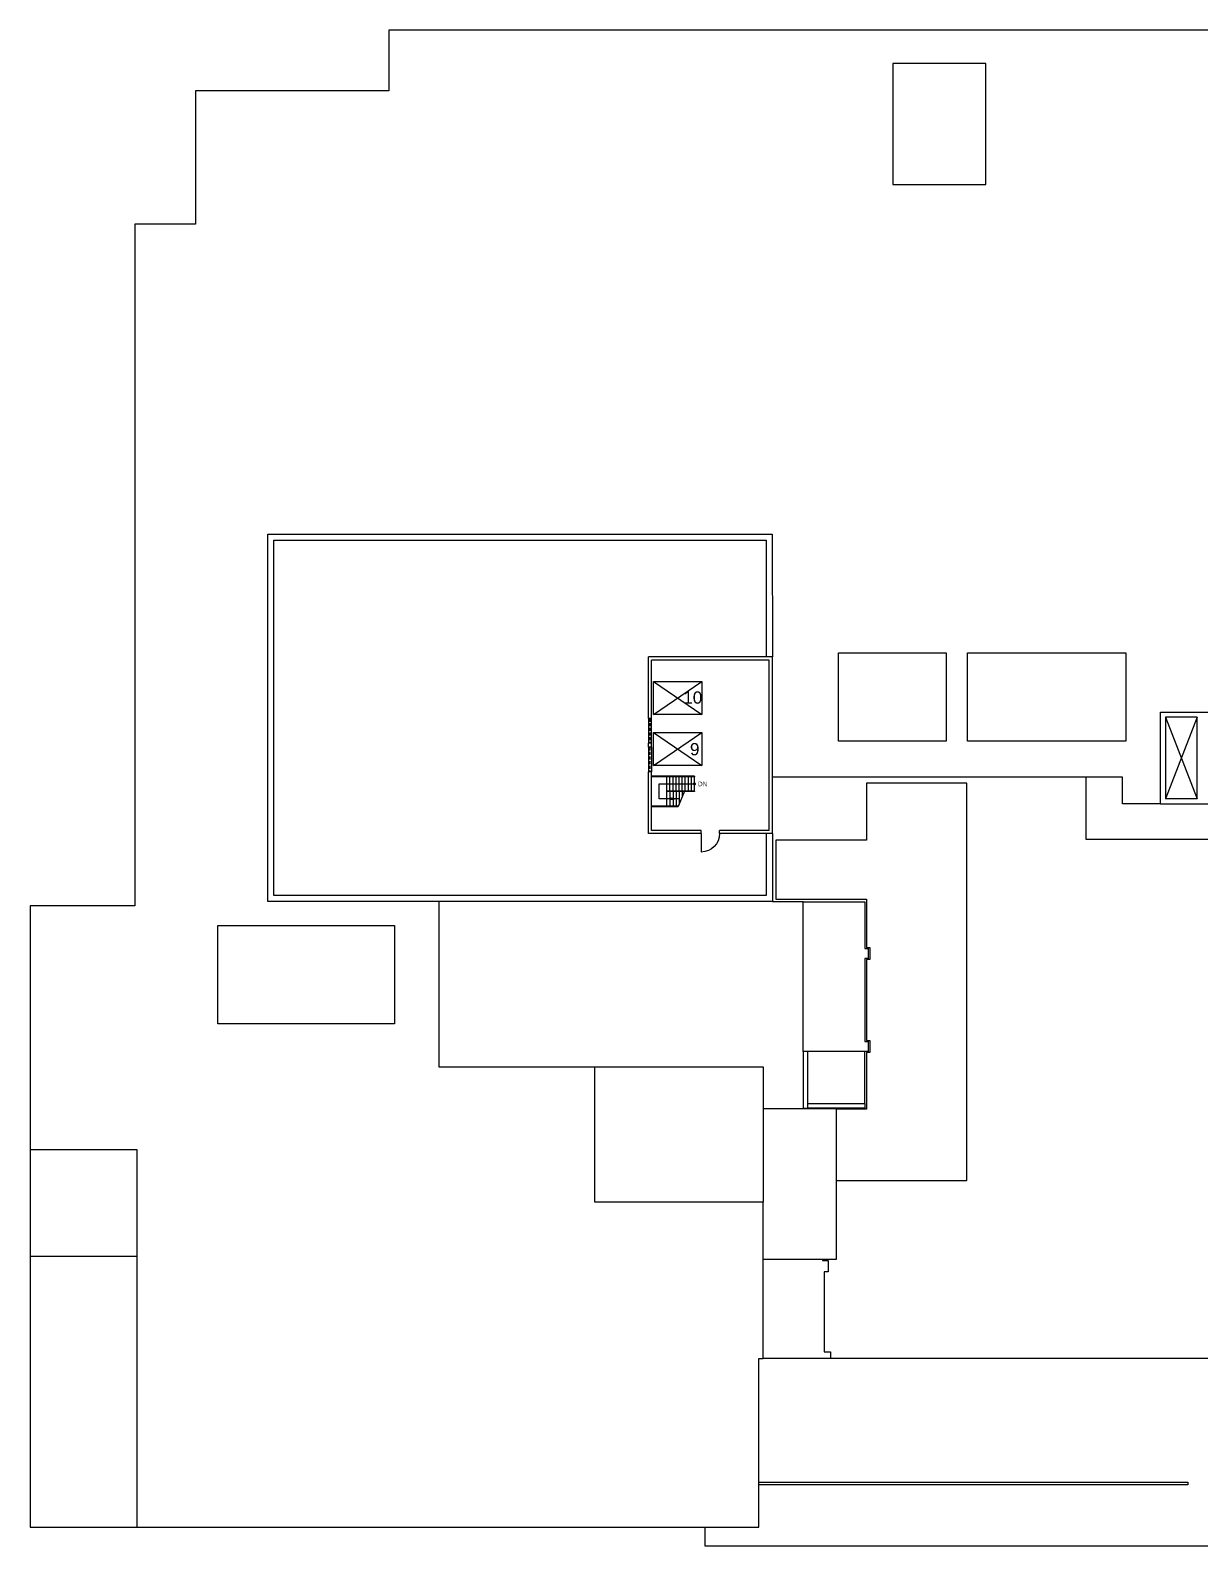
# Model space of a CAD drawing. Extents: x 338 to 7662, y 1527 to 4803.
# Drawn here: x 338 to 2623, y 1527 to 4488 of the extents above; entities that cross this region are included whole.
import ezdxf

# ---------------------------------------------------------------- set-up
doc = ezdxf.new("R2010")
doc.units = 0
doc.header["$LTSCALE"] = 96
doc.header["$MEASUREMENT"] = 0
doc.linetypes.add('HIDDEN2', pattern=[0.1875, 0.125, -0.0625])
doc.layers.get('0').update_dxf_attribs({"linetype": 'CONTINUOUS'})
for name, color, linetype in [('A-ANNO-TEXT', 4, 'CONTINUOUS'), ('A-ANNO-TEXT-STAIR', 4, 'CONTINUOUS'), ('A-DOOR', 2, 'CONTINUOUS'), ('A-FLOR-EVTR', 2, 'CONTINUOUS'), ('A-FLOR-HRAL', 1, 'CONTINUOUS'), ('A-FLOR-STRS', 2, 'CONTINUOUS'), ('A-GLAZ-SILL', 1, 'CONTINUOUS'), ('A-GLAZ-VENT', 2, 'HIDDEN2'), ('A-ROOF-LEVL-FINE', 1, 'CONTINUOUS'), ('A-ROOF-LEVL-MED', 2, 'CONTINUOUS'), ('A-ROOF-LEVL-THICK', 3, 'CONTINUOUS'), ('A-SHFT', 1, 'CONTINUOUS'), ('A-WALL-FULL', 6, 'CONTINUOUS')]:
    doc.layers.add(name, color=color, linetype=linetype)
doc.styles.add('ARIAL', font='arial.ttf')
doc.styles.get("Standard").update_dxf_attribs({"font": 'SIMPLEX'})
doc.dimstyles.new('DIM-96', dxfattribs={"dimscale": 96, "dimtxt": 0.18, "dimasz": 0.18, "dimexe": 0.18, "dimexo": 0.0625, "dimgap": 0.09, "dimtad": 0, "dimtih": 1, "dimtoh": 1, "dimdec": 4, "dimzin": 0, "dimdsep": 46, "dimlunit": 4, "dimtxsty": 'Standard', "dimcen": 0.09, "dimadec": 0, "dimazin": 0, "dimtfac": 1, "dimtdec": 4, "dimtofl": 0, "dimtmove": 2, "dimatfit": 3, "dimfxl": 0, "dimtolj": 1, "dimtzin": 0, "dimarcsym": 0})

# ---------------------------------------------------------------- blocks, each defined once
blk = doc.blocks.new('dr-36')
blk.add_line((0, 0), (0, 36.1))
blk.add_arc((-0.1, 0), 36.1, 0.0689, 89.8337)

msp = doc.modelspace()

# ---------------------------------------------------------------- linework, layer by layer
at = {"layer": 'A-ANNO-TEXT', "const_width": 3}
msp.add_lwpolyline([(1635.47333, 3013.92249, -1), (1635.47333, 3016.92249, -1)], format="xyb", close=True, dxfattribs=at)
at = {"layer": 'A-FLOR-EVTR'}
for points in [[(1555.40443, 3215.74035), (1650.03037, 3215.74035), (1650.03037, 3151.39418), (1555.40443, 3151.39418), (1555.40443, 3215.74035), (1650.03037, 3151.39418)], [(1555.40443, 3151.39418), (1650.03037, 3215.74035)], [(1555.40443, 3115.95716), (1650.03037, 3115.95716), (1650.03037, 3051.611), (1555.40443, 3051.611), (1555.40443, 3115.95716), (1650.03037, 3051.611)], [(1555.40443, 3051.611), (1650.03037, 3115.95716)]]:
    msp.add_lwpolyline(points, dxfattribs=at)
at = {"layer": 'A-FLOR-HRAL'}
for p, q in [((1635.47333, 3030.42249), (1551.5, 3030.42249)), ((1635.47333, 3029.42249), (1551.5, 3029.42249)), ((1635.47333, 3030.42249), (1635.47333, 3029.42249)), ((1635.47333, 3001.42249), (1581.66955, 3001.42249)), ((1581.66955, 3001.42249), (1581.66955, 3000.42249)), ((1635.47333, 3000.42249), (1581.66955, 3000.42249)), ((1616.04051, 3001.42249), (1603.93486, 2971.5)), ((1635.47333, 3001.42249), (1635.47333, 3000.42249)), ((1551.5, 2972.5), (1604.33943, 2972.5)), ((1551.5, 2971.5), (1603.93486, 2971.5))]:
    msp.add_line(p, q, dxfattribs=at)
at = {"layer": 'A-FLOR-STRS'}
for p, q in [((1581.66955, 3001.42249), (1581.66955, 3029.42249)), ((1587.57811, 3001.42249), (1587.57811, 3029.42249)), ((1593.57811, 3001.42249), (1593.57811, 3029.42249)), ((1599.57811, 3001.42249), (1599.57811, 3029.42249)), ((1605.57811, 3001.42249), (1605.57811, 3029.42249)), ((1611.57811, 3001.42249), (1611.57811, 3029.42249)), ((1617.57811, 3001.42249), (1617.57811, 3029.42249)), ((1623.57811, 3001.42249), (1623.57811, 3029.42249)), ((1629.57811, 3001.42249), (1629.57811, 3029.42249)), ((1635.47333, 3001.42249), (1635.47333, 3029.42249)), ((1581.66955, 2972.5), (1581.66955, 3000.42249)), ((1587.57811, 3000.3492), (1587.57811, 2972.5)), ((1593.57811, 3000.3492), (1593.57811, 2972.5)), ((1599.48666, 3000.27591), (1599.48666, 2972.42671)), ((1605.48666, 3000.27591), (1605.48666, 2975.33571)), ((1611.48666, 3000.27591), (1611.48666, 2990.16638))]:
    msp.add_line(p, q, dxfattribs=at)
at = {"layer": 'A-GLAZ-SILL'}
for p, q in [((1545.5, 3143), (1545.5, 3095)), ((1551.5, 3095), (1551.5, 3143)), ((1545.5, 3087), (1545.5, 3039)), ((1551.5, 3087), (1551.5, 3039))]:
    msp.add_line(p, q, dxfattribs=at)
at = {"layer": 'A-GLAZ-VENT', "ltscale": 0.5}
for p, q in [((1548.5, 3143), (1548.5, 3095)), ((1548.5, 3087), (1548.5, 3039))]:
    msp.add_line(p, q, dxfattribs=at)
at = {"layer": 'A-ROOF-LEVL-FINE'}
for p, q in [((337.5, 2301), (337.5, 2092.75)), ((337.5, 2092.75), (545.5, 2092.75)), ((337.5, 2092.75), (337.5, 1563)), ((337.5, 1563), (545.5, 1563))]:
    msp.add_line(p, q, dxfattribs=at)
for points in [[(2917.98077, 2976.75), (2917.98077, 2907), (2401.23077, 2907), (2401.23077, 3028.75)], [(2167.73077, 3017), (1971.73077, 3017), (1971.73077, 2905.5), (1794.48077, 2905.5), (1794.48077, 2790.5), (1971.73077, 2790.5), (1971.73077, 2696), (1977.98077, 2696), (1977.98077, 2672.5), (1971.73077, 2672.5), (1971.73077, 2514), (1977.98077, 2514), (1977.98077, 2490.5), (1971.73077, 2490.5), (1971.73077, 2380), (1913.48077, 2380)], [(1913.48077, 2240.5), (2167.73077, 2240.5), (2167.73077, 3017)], [(1848.25, 2785), (1787.72312, 2785)], [(1848.25, 2492.5), (1848.25, 2382), (1857.25, 2382), (1857.25, 2492.5)], [(1968.5, 2391), (1968.5, 2492.5)], [(1857.25, 2391), (1968.5, 2391), (1968.5, 2382), (1857.25, 2382)], [(1885.75, 2086.5), (1885.75, 2084), (1896.75, 2084), (1896.75, 2062), (1889.25, 2062), (1889.25, 1906), (1901.25, 1906), (1901.25, 1893)], [(1655.5, 1563), (1655.5, 1527), (2775.5, 1527), (2775.5, 1806), (2767.5, 1806), (2767.5, 1893), (1769.5, 1893)], [(1761.5, 1651), (2599.5, 1651), (2599.5, 1646), (1761.5, 1646)]]:
    msp.add_lwpolyline(points, dxfattribs=at)
at = {"layer": 'A-ROOF-LEVL-MED'}
for p, q in [((2472.22312, 3028.75), (1787.72312, 3028.75)), ((2472.22312, 2976.75), (2472.22312, 3028.75)), ((2546.5, 2976.75), (2472.22312, 2976.75))]:
    msp.add_line(p, q, dxfattribs=at)
for points in [[(2689.5, 4488), (1038.5, 4488), (1038.5, 4369.5), (660.5, 4369.5), (660.5, 4109.5), (541.5, 4109.5), (541.5, 2777), (337.5, 2777), (337.5, 2301), (545.5, 2301), (545.5, 1563), (1761.5, 1563)], [(1136, 2785.5), (1136, 2462.5), (1440.5, 2462.5)], [(1848.25, 2785), (1968.5, 2785), (1968.5, 2694), (1975, 2694), (1975, 2674.5), (1968.5, 2674.5), (1968.5, 2512), (1975, 2512), (1975, 2492.5), (1848.25, 2492.5), (1848.25, 2785)], [(1769.5, 2381.5), (1912.5, 2381.5), (1912.5, 2086.5), (1769.5, 2086.5)], [(1761.5, 1563), (1761.5, 1893), (1769.5, 1893), (1769.5, 2198.5)]]:
    msp.add_lwpolyline(points, dxfattribs=at)
at = {"layer": 'A-ROOF-LEVL-THICK'}
for points in [[(2023, 4423), (2023, 4187), (2205, 4187), (2205, 4423), (2023, 4423)], [(1787.72312, 2918.5), (1787.72312, 2785.5), (801.61998, 2785.5), (801.61998, 3503.5), (1787.5, 3503.5), (1787.72312, 3263.5)], [(1775.72312, 2918.5), (1775.72312, 2797.5), (813.61998, 2797.5), (813.61998, 3491.5), (1775.51115, 3491.5), (1775.72313, 3263.48884)], [(1916.72312, 3271.75), (2127.22312, 3271.75), (2127.22312, 3098.75), (1916.72312, 3098.75), (1916.72312, 3271.75)], [(2169.22312, 3098.75), (2169.22312, 3271.75), (2478.22312, 3271.75), (2478.22312, 3098.75), (2169.22312, 3098.75)], [(704.25, 2739), (1049.25, 2739), (1049.25, 2547), (704.25, 2547), (704.25, 2739)], [(1440.5, 2462.5), (1769.5, 2462.5), (1769.5, 2198.5), (1440.5, 2198.5), (1440.5, 2462.5)]]:
    msp.add_lwpolyline(points, dxfattribs=at)
at = {"layer": 'A-SHFT'}
for p, q in [((2556.25, 3145.75), (2618, 2986.5)), ((2618, 3145.75), (2556.25, 2986.5))]:
    msp.add_line(p, q, dxfattribs=at)
at = {"layer": 'A-WALL-FULL'}
for p, q in [((1787.72312, 3263.5), (1545.5, 3263.5)), ((1545.5, 3143), (1545.5, 3263.5)), ((1781.72312, 3257.5), (1551.5, 3257.5)), ((1551.5, 3143), (1551.5, 3257.5)), ((1551.5, 3143), (1545.5, 3143)), ((2546.5, 3155.5), (2689.5, 3155.5)), ((2546.5, 2976.75), (2546.5, 3155.5)), ((2556.25, 3145.75), (2556.25, 2986.5)), ((2618, 3145.75), (2556.25, 3145.75)), ((2618, 2986.5), (2618, 3145.75)), ((1551.5, 3095), (1545.5, 3095)), ((1545.5, 3087), (1545.5, 3095)), ((1551.5, 3087), (1545.5, 3087)), ((1551.5, 3087), (1551.5, 3095)), ((1545.5, 2918.5), (1545.5, 3039)), ((1551.5, 3039), (1545.5, 3039)), ((1551.5, 2924.5), (1551.5, 3039)), ((2546.5, 2976.75), (2939.75, 2976.75)), ((2618, 2986.5), (2556.25, 2986.5)), ((1648.63437, 2918.5), (1545.5, 2918.5)), ((1648.63437, 2924.5), (1551.5, 2924.5)), ((1648.63437, 2918.5), (1648.63437, 2924.5)), ((1781.72312, 2924.5), (1684.63437, 2924.5)), ((1684.63437, 2918.5), (1684.63437, 2924.5)), ((1787.76874, 2918.5), (1684.63437, 2918.5)), ((1787.76874, 2924.5), (1787.72312, 2924.5))]:
    msp.add_line(p, q, dxfattribs=at)
for points in [[(1781.72312, 2924.5), (1781.72312, 3257.5)], [(1787.72312, 2918.5), (1787.72312, 3263.5)]]:
    msp.add_lwpolyline(points, dxfattribs=at)

# ---------------------------------------------------------------- block references
at = {"layer": 'A-DOOR', "xscale": -1, "rotation": 179.9999999999999}
msp.add_blockref('dr-36', (1648.63437, 2918.5), dxfattribs=at)

# ---------------------------------------------------------------- texts
at = {"layer": 'A-ANNO-TEXT', "insert": (1651.47333, 3015.42249), "char_height": 9, "width": 29.0625, "attachment_point": 5, "style": 'ARIAL'}
msp.add_mtext('DN', dxfattribs=at)
at = {"layer": 'A-ANNO-TEXT-STAIR', "style": 'ARIAL'}
for s, p in [('10', (1613.49169, 3172.26588)), ('9', (1626.65105, 3071.37404))]:
    msp.add_text(s, height=24, dxfattribs=at).set_placement(p)

# ---------------------------------------------------------------- leaders
at = {"layer": 'A-ANNO-TEXT'}
msp.add_leader([(1605.48666, 2986.46125), (1566.58477, 2986.46125), (1566.58477, 3015.42249), (1635.47333, 3015.42249)], dimstyle='DIM-96', dxfattribs=at)

doc.saveas('drawing.dxf')
